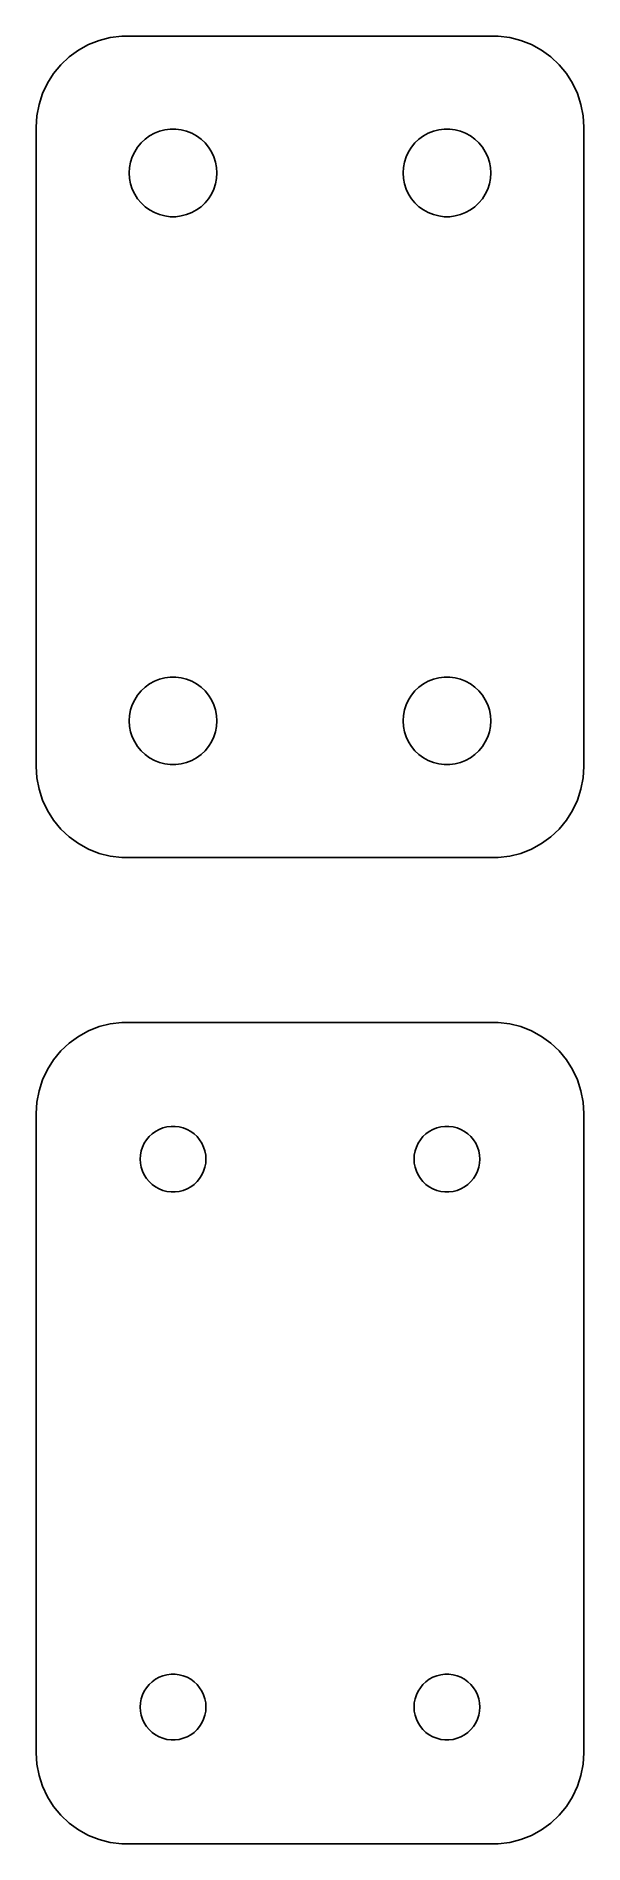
# Model space of a CAD drawing. Header units: metres. Extents: x -15 to 15, y 31.5 to 130.5.
import ezdxf

# ---------------------------------------------------------------- set-up
doc = ezdxf.new("R2010")
doc.units = ezdxf.units.M

msp = doc.modelspace()

# ---------------------------------------------------------------- linework, layer by layer
for p, q in [((-12.6791, 129.722), (-13.1871, 129.353)), ((-12.1289, 130.024), (-12.6791, 129.722)), ((-11.5451, 130.255), (-12.1289, 130.024)), ((-10.9369, 130.411), (-11.5451, 130.255)), ((-10.3139, 130.49), (-10.9369, 130.411)), ((10.3139, 130.49), (-10.3139, 130.49)), ((10.9369, 130.411), (10.3139, 130.49)), ((11.5451, 130.255), (10.9369, 130.411)), ((12.1289, 130.024), (11.5451, 130.255)), ((12.6791, 129.722), (12.1289, 130.024)), ((13.1871, 129.353), (12.6791, 129.722)), ((-13.6448, 128.923), (-14.0451, 128.439)), ((-13.1871, 129.353), (-13.6448, 128.923)), ((13.6448, 128.923), (13.1871, 129.353)), ((14.0451, 128.439), (13.6448, 128.923)), ((-14.3815, 127.909), (-14.6489, 127.341)), ((-14.0451, 128.439), (-14.3815, 127.909)), ((14.3815, 127.909), (14.0451, 128.439)), ((14.6489, 127.341), (14.3815, 127.909)), ((-14.8429, 126.743), (-14.9606, 126.127)), ((-14.6489, 127.341), (-14.8429, 126.743)), ((14.8429, 126.743), (14.6489, 127.341)), ((14.9606, 126.127), (14.8429, 126.743)), ((-14.9606, 126.127), (-15, 125.5)), ((15, 125.5), (14.9606, 126.127)), ((-15, 125.5), (-15, 90.5)), ((-9.24951, 124.643), (-9.02982, 124.849)), ((-9.02982, 124.849), (-8.78598, 125.026)), ((-8.78598, 125.026), (-8.52187, 125.172)), ((-8.52187, 125.172), (-8.24164, 125.283)), ((-8.24164, 125.283), (-7.94971, 125.357)), ((-7.94971, 125.357), (-7.6507, 125.395)), ((-7.6507, 125.395), (-7.34929, 125.395)), ((-7.34929, 125.395), (-7.05028, 125.357)), ((-7.05028, 125.357), (-6.75835, 125.283)), ((-6.75835, 125.283), (-6.47812, 125.172)), ((-6.47812, 125.172), (-6.214, 125.026)), ((-6.214, 125.026), (-5.97017, 124.849)), ((-5.97017, 124.849), (-5.75047, 124.643)), ((5.75047, 124.643), (5.97017, 124.849)), ((5.97017, 124.849), (6.214, 125.026)), ((6.214, 125.026), (6.47812, 125.172)), ((6.47812, 125.172), (6.75835, 125.283)), ((6.75835, 125.283), (7.05028, 125.357)), ((7.05028, 125.357), (7.34929, 125.395)), ((7.34929, 125.395), (7.6507, 125.395)), ((7.6507, 125.395), (7.94971, 125.357)), ((7.94971, 125.357), (8.24164, 125.283)), ((8.24164, 125.283), (8.52187, 125.172)), ((8.52187, 125.172), (8.78598, 125.026)), ((8.78598, 125.026), (9.02982, 124.849)), ((9.02982, 124.849), (9.24951, 124.643)), ((15, 90.5), (15, 125.5)), ((-9.82458, 123.597), (-9.73146, 123.883)), ((-9.73146, 123.883), (-9.60313, 124.156)), ((-9.60313, 124.156), (-9.44164, 124.411)), ((-9.44164, 124.411), (-9.24951, 124.643)), ((-5.75047, 124.643), (-5.55835, 124.411)), ((-5.55835, 124.411), (-5.39685, 124.156)), ((-5.39685, 124.156), (-5.26852, 123.883)), ((-5.26852, 123.883), (-5.1754, 123.597)), ((5.1754, 123.597), (5.26852, 123.883)), ((5.26852, 123.883), (5.39685, 124.156)), ((5.39685, 124.156), (5.55835, 124.411)), ((5.55835, 124.411), (5.75047, 124.643)), ((9.24951, 124.643), (9.44164, 124.411)), ((9.44164, 124.411), (9.60313, 124.156)), ((9.60313, 124.156), (9.73146, 123.883)), ((9.73146, 123.883), (9.82458, 123.597)), ((-9.89999, 123), (-9.88107, 123.301)), ((-9.88107, 122.699), (-9.89999, 123)), ((-9.88107, 123.301), (-9.82458, 123.597)), ((-5.1754, 123.597), (-5.11891, 123.301)), ((-5.11891, 123.301), (-5.09999, 123)), ((-5.09999, 123), (-5.11891, 122.699)), ((5.09999, 123), (5.11891, 123.301)), ((5.11891, 122.699), (5.09999, 123)), ((5.11891, 123.301), (5.1754, 123.597)), ((9.82458, 123.597), (9.88107, 123.301)), ((9.88107, 123.301), (9.89999, 123)), ((9.89999, 123), (9.88107, 122.699)), ((-9.82458, 122.403), (-9.88107, 122.699)), ((-9.73146, 122.117), (-9.82458, 122.403)), ((-9.60313, 121.844), (-9.73146, 122.117)), ((-9.44164, 121.589), (-9.60313, 121.844)), ((-5.39685, 121.844), (-5.55835, 121.589)), ((-5.26852, 122.117), (-5.39685, 121.844)), ((-5.1754, 122.403), (-5.26852, 122.117)), ((-5.11891, 122.699), (-5.1754, 122.403)), ((5.1754, 122.403), (5.11891, 122.699)), ((5.26852, 122.117), (5.1754, 122.403)), ((5.39685, 121.844), (5.26852, 122.117)), ((5.55835, 121.589), (5.39685, 121.844)), ((9.60313, 121.844), (9.44164, 121.589)), ((9.73146, 122.117), (9.60313, 121.844)), ((9.82458, 122.403), (9.73146, 122.117)), ((9.88107, 122.699), (9.82458, 122.403)), ((-9.24951, 121.357), (-9.44164, 121.589)), ((-9.02982, 121.151), (-9.24951, 121.357)), ((-8.78598, 120.974), (-9.02982, 121.151)), ((-8.52187, 120.828), (-8.78598, 120.974)), ((-8.24164, 120.717), (-8.52187, 120.828)), ((-6.47812, 120.828), (-6.75835, 120.717)), ((-6.214, 120.974), (-6.47812, 120.828)), ((-5.97017, 121.151), (-6.214, 120.974)), ((-5.75047, 121.357), (-5.97017, 121.151)), ((-5.55835, 121.589), (-5.75047, 121.357)), ((5.75047, 121.357), (5.55835, 121.589)), ((5.97017, 121.151), (5.75047, 121.357)), ((6.214, 120.974), (5.97017, 121.151)), ((6.47812, 120.828), (6.214, 120.974)), ((6.75835, 120.717), (6.47812, 120.828)), ((8.52187, 120.828), (8.24164, 120.717)), ((8.78598, 120.974), (8.52187, 120.828)), ((9.02982, 121.151), (8.78598, 120.974)), ((9.24951, 121.357), (9.02982, 121.151)), ((9.44164, 121.589), (9.24951, 121.357)), ((-7.94971, 120.643), (-8.24164, 120.717)), ((-7.6507, 120.605), (-7.94971, 120.643)), ((-7.34929, 120.605), (-7.6507, 120.605)), ((-7.05028, 120.643), (-7.34929, 120.605)), ((-6.75835, 120.717), (-7.05028, 120.643)), ((7.05028, 120.643), (6.75835, 120.717)), ((7.34929, 120.605), (7.05028, 120.643)), ((7.6507, 120.605), (7.34929, 120.605)), ((7.94971, 120.643), (7.6507, 120.605)), ((8.24164, 120.717), (7.94971, 120.643)), ((-9.02982, 94.8492), (-8.78598, 95.0264)), ((-8.78598, 95.0264), (-8.52187, 95.1716)), ((-8.52187, 95.1716), (-8.24164, 95.2825)), ((-8.24164, 95.2825), (-7.94971, 95.3575)), ((-7.94971, 95.3575), (-7.6507, 95.3953)), ((-7.6507, 95.3953), (-7.34929, 95.3953)), ((-7.34929, 95.3953), (-7.05028, 95.3575)), ((-7.05028, 95.3575), (-6.75835, 95.2825)), ((-6.75835, 95.2825), (-6.47812, 95.1716)), ((-6.47812, 95.1716), (-6.214, 95.0264)), ((-6.214, 95.0264), (-5.97017, 94.8492)), ((5.97017, 94.8492), (6.214, 95.0264)), ((6.214, 95.0264), (6.47812, 95.1716)), ((6.47812, 95.1716), (6.75835, 95.2825)), ((6.75835, 95.2825), (7.05028, 95.3575)), ((7.05028, 95.3575), (7.34929, 95.3953)), ((7.34929, 95.3953), (7.6507, 95.3953)), ((7.6507, 95.3953), (7.94971, 95.3575)), ((7.94971, 95.3575), (8.24164, 95.2825)), ((8.24164, 95.2825), (8.52187, 95.1716)), ((8.52187, 95.1716), (8.78598, 95.0264)), ((8.78598, 95.0264), (9.02982, 94.8492)), ((-9.73146, 93.8835), (-9.60313, 94.1562)), ((-9.60313, 94.1562), (-9.44164, 94.4107)), ((-9.44164, 94.4107), (-9.24951, 94.6429)), ((-9.24951, 94.6429), (-9.02982, 94.8492)), ((-5.97017, 94.8492), (-5.75047, 94.6429)), ((-5.75047, 94.6429), (-5.55835, 94.4107)), ((-5.55835, 94.4107), (-5.39685, 94.1562)), ((-5.39685, 94.1562), (-5.26852, 93.8835)), ((5.26852, 93.8835), (5.39685, 94.1562)), ((5.39685, 94.1562), (5.55835, 94.4107)), ((5.55835, 94.4107), (5.75047, 94.6429)), ((5.75047, 94.6429), (5.97017, 94.8492)), ((9.02982, 94.8492), (9.24951, 94.6429)), ((9.24951, 94.6429), (9.44164, 94.4107)), ((9.44164, 94.4107), (9.60313, 94.1562)), ((9.60313, 94.1562), (9.73146, 93.8835)), ((-9.89999, 93), (-9.88107, 93.3008)), ((-9.88107, 93.3008), (-9.82458, 93.5969)), ((-9.82458, 93.5969), (-9.73146, 93.8835)), ((-5.26852, 93.8835), (-5.1754, 93.5969)), ((-5.1754, 93.5969), (-5.11891, 93.3008)), ((-5.11891, 93.3008), (-5.09999, 93)), ((5.09999, 93), (5.11891, 93.3008)), ((5.11891, 93.3008), (5.1754, 93.5969)), ((5.1754, 93.5969), (5.26852, 93.8835)), ((9.73146, 93.8835), (9.82458, 93.5969)), ((9.82458, 93.5969), (9.88107, 93.3008)), ((9.88107, 93.3008), (9.89999, 93)), ((-9.88107, 92.6992), (-9.89999, 93)), ((-9.82458, 92.4032), (-9.88107, 92.6992)), ((-9.73146, 92.1165), (-9.82458, 92.4032)), ((-9.60313, 91.8438), (-9.73146, 92.1165)), ((-5.26852, 92.1165), (-5.39685, 91.8438)), ((-5.1754, 92.4032), (-5.26852, 92.1165)), ((-5.11891, 92.6992), (-5.1754, 92.4032)), ((-5.09999, 93), (-5.11891, 92.6992)), ((5.11891, 92.6992), (5.09999, 93)), ((5.1754, 92.4032), (5.11891, 92.6992)), ((5.26852, 92.1165), (5.1754, 92.4032)), ((5.39685, 91.8438), (5.26852, 92.1165)), ((9.73146, 92.1165), (9.60313, 91.8438)), ((9.82458, 92.4032), (9.73146, 92.1165)), ((9.88107, 92.6992), (9.82458, 92.4032)), ((9.89999, 93), (9.88107, 92.6992)), ((-9.44164, 91.5893), (-9.60313, 91.8438)), ((-9.24951, 91.3571), (-9.44164, 91.5893)), ((-9.02982, 91.1508), (-9.24951, 91.3571)), ((-8.78598, 90.9736), (-9.02982, 91.1508)), ((-5.97017, 91.1508), (-6.214, 90.9736)), ((-5.75047, 91.3571), (-5.97017, 91.1508)), ((-5.55835, 91.5893), (-5.75047, 91.3571)), ((-5.39685, 91.8438), (-5.55835, 91.5893)), ((5.55835, 91.5893), (5.39685, 91.8438)), ((5.75047, 91.3571), (5.55835, 91.5893)), ((5.97017, 91.1508), (5.75047, 91.3571)), ((6.214, 90.9736), (5.97017, 91.1508)), ((9.02982, 91.1508), (8.78598, 90.9736)), ((9.24951, 91.3571), (9.02982, 91.1508)), ((9.44164, 91.5893), (9.24951, 91.3571)), ((9.60313, 91.8438), (9.44164, 91.5893)), ((-15, 90.5), (-14.9606, 89.8733)), ((-8.52187, 90.8284), (-8.78598, 90.9736)), ((-8.24164, 90.7175), (-8.52187, 90.8284)), ((-7.94971, 90.6425), (-8.24164, 90.7175)), ((-7.6507, 90.6047), (-7.94971, 90.6425)), ((-7.34929, 90.6047), (-7.6507, 90.6047)), ((-7.05028, 90.6425), (-7.34929, 90.6047)), ((-6.75835, 90.7175), (-7.05028, 90.6425)), ((-6.47812, 90.8284), (-6.75835, 90.7175)), ((-6.214, 90.9736), (-6.47812, 90.8284)), ((6.47812, 90.8284), (6.214, 90.9736)), ((6.75835, 90.7175), (6.47812, 90.8284)), ((7.05028, 90.6425), (6.75835, 90.7175)), ((7.34929, 90.6047), (7.05028, 90.6425)), ((7.6507, 90.6047), (7.34929, 90.6047)), ((7.94971, 90.6425), (7.6507, 90.6047)), ((8.24164, 90.7175), (7.94971, 90.6425)), ((8.52187, 90.8284), (8.24164, 90.7175)), ((8.78598, 90.9736), (8.52187, 90.8284)), ((14.9606, 89.8733), (15, 90.5)), ((-14.9606, 89.8733), (-14.8429, 89.2566)), ((-14.8429, 89.2566), (-14.6489, 88.6594)), ((14.6489, 88.6594), (14.8429, 89.2566)), ((14.8429, 89.2566), (14.9606, 89.8733)), ((-14.6489, 88.6594), (-14.3815, 88.0912)), ((14.3815, 88.0912), (14.6489, 88.6594)), ((-14.3815, 88.0912), (-14.0451, 87.5611)), ((-14.0451, 87.5611), (-13.6448, 87.0773)), ((13.6448, 87.0773), (14.0451, 87.5611)), ((14.0451, 87.5611), (14.3815, 88.0912)), ((-13.6448, 87.0773), (-13.1871, 86.6474)), ((-13.1871, 86.6474), (-12.6791, 86.2784)), ((-12.6791, 86.2784), (-12.1289, 85.9759)), ((12.1289, 85.9759), (12.6791, 86.2784)), ((12.6791, 86.2784), (13.1871, 86.6474)), ((13.1871, 86.6474), (13.6448, 87.0773)), ((-12.1289, 85.9759), (-11.5451, 85.7447)), ((-11.5451, 85.7447), (-10.9369, 85.5886)), ((-10.9369, 85.5886), (-10.3139, 85.5099)), ((-10.3139, 85.5099), (10.3139, 85.5099)), ((10.3139, 85.5099), (10.9369, 85.5886)), ((10.9369, 85.5886), (11.5451, 85.7447)), ((11.5451, 85.7447), (12.1289, 85.9759)), ((-11.5451, 76.2553), (-12.1289, 76.0241)), ((-10.9369, 76.4114), (-11.5451, 76.2553)), ((-10.3139, 76.4901), (-10.9369, 76.4114)), ((10.3139, 76.4901), (-10.3139, 76.4901)), ((10.9369, 76.4114), (10.3139, 76.4901)), ((11.5451, 76.2553), (10.9369, 76.4114)), ((12.1289, 76.0241), (11.5451, 76.2553)), ((-13.1871, 75.3526), (-13.6448, 74.9227)), ((-12.6791, 75.7216), (-13.1871, 75.3526)), ((-12.1289, 76.0241), (-12.6791, 75.7216)), ((12.6791, 75.7216), (12.1289, 76.0241)), ((13.1871, 75.3526), (12.6791, 75.7216)), ((13.6448, 74.9227), (13.1871, 75.3526)), ((-14.0451, 74.4389), (-14.3815, 73.9088)), ((-13.6448, 74.9227), (-14.0451, 74.4389)), ((14.0451, 74.4389), (13.6448, 74.9227)), ((14.3815, 73.9088), (14.0451, 74.4389)), ((-14.6489, 73.3406), (-14.8429, 72.7434)), ((-14.3815, 73.9088), (-14.6489, 73.3406)), ((14.6489, 73.3406), (14.3815, 73.9088)), ((14.8429, 72.7434), (14.6489, 73.3406)), ((-14.8429, 72.7434), (-14.9606, 72.1267)), ((14.9606, 72.1267), (14.8429, 72.7434)), ((-14.9606, 72.1267), (-15, 71.5)), ((-15, 71.5), (-15, 36.5)), ((15, 71.5), (14.9606, 72.1267)), ((15, 36.5), (15, 71.5)), ((-8.81213, 70.2322), (-8.64735, 70.3869)), ((-8.64735, 70.3869), (-8.46448, 70.5198)), ((-8.46448, 70.5198), (-8.26639, 70.6287)), ((-8.26639, 70.6287), (-8.05623, 70.7119)), ((-8.05623, 70.7119), (-7.83728, 70.7681)), ((-7.83728, 70.7681), (-7.61302, 70.7964)), ((-7.61302, 70.7964), (-7.38696, 70.7964)), ((-7.38696, 70.7964), (-7.1627, 70.7681)), ((-7.1627, 70.7681), (-6.94376, 70.7119)), ((-6.94376, 70.7119), (-6.7336, 70.6287)), ((-6.7336, 70.6287), (-6.53551, 70.5198)), ((-6.53551, 70.5198), (-6.35263, 70.3869)), ((-6.35263, 70.3869), (-6.18785, 70.2322)), ((6.18785, 70.2322), (6.35263, 70.3869)), ((6.35263, 70.3869), (6.53551, 70.5198)), ((6.53551, 70.5198), (6.7336, 70.6287)), ((6.7336, 70.6287), (6.94376, 70.7119)), ((6.94376, 70.7119), (7.1627, 70.7681)), ((7.1627, 70.7681), (7.38696, 70.7964)), ((7.38696, 70.7964), (7.61302, 70.7964)), ((7.61302, 70.7964), (7.83728, 70.7681)), ((7.83728, 70.7681), (8.05623, 70.7119)), ((8.05623, 70.7119), (8.26639, 70.6287)), ((8.26639, 70.6287), (8.46448, 70.5198)), ((8.46448, 70.5198), (8.64735, 70.3869)), ((8.64735, 70.3869), (8.81213, 70.2322)), ((-9.2858, 69.2256), (-9.24344, 69.4476)), ((-9.24344, 69.4476), (-9.17358, 69.6626)), ((-9.17358, 69.6626), (-9.07735, 69.8671)), ((-9.07735, 69.8671), (-8.95622, 70.058)), ((-8.95622, 70.058), (-8.81213, 70.2322)), ((-6.18785, 70.2322), (-6.04376, 70.058)), ((-6.04376, 70.058), (-5.92264, 69.8671)), ((-5.92264, 69.8671), (-5.8264, 69.6626)), ((-5.8264, 69.6626), (-5.75655, 69.4476)), ((-5.75655, 69.4476), (-5.71419, 69.2256)), ((5.71419, 69.2256), (5.75655, 69.4476)), ((5.75655, 69.4476), (5.8264, 69.6626)), ((5.8264, 69.6626), (5.92264, 69.8671)), ((5.92264, 69.8671), (6.04376, 70.058)), ((6.04376, 70.058), (6.18785, 70.2322)), ((8.81213, 70.2322), (8.95622, 70.058)), ((8.95622, 70.058), (9.07735, 69.8671)), ((9.07735, 69.8671), (9.17358, 69.6626)), ((9.17358, 69.6626), (9.24344, 69.4476)), ((9.24344, 69.4476), (9.2858, 69.2256)), ((-9.29999, 69), (-9.2858, 69.2256)), ((-9.2858, 68.7744), (-9.29999, 69)), ((-9.24344, 68.5524), (-9.2858, 68.7744)), ((-9.17358, 68.3374), (-9.24344, 68.5524)), ((-9.07735, 68.1328), (-9.17358, 68.3374)), ((-5.8264, 68.3374), (-5.92264, 68.1328)), ((-5.75655, 68.5524), (-5.8264, 68.3374)), ((-5.71419, 68.7744), (-5.75655, 68.5524)), ((-5.71419, 69.2256), (-5.7, 69)), ((-5.7, 69), (-5.71419, 68.7744)), ((5.7, 69), (5.71419, 69.2256)), ((5.71419, 68.7744), (5.7, 69)), ((5.75655, 68.5524), (5.71419, 68.7744)), ((5.8264, 68.3374), (5.75655, 68.5524)), ((5.92264, 68.1328), (5.8264, 68.3374)), ((9.17358, 68.3374), (9.07735, 68.1328)), ((9.24344, 68.5524), (9.17358, 68.3374)), ((9.2858, 68.7744), (9.24344, 68.5524)), ((9.2858, 69.2256), (9.29999, 69)), ((9.29999, 69), (9.2858, 68.7744)), ((-8.95622, 67.942), (-9.07735, 68.1328)), ((-8.81213, 67.7678), (-8.95622, 67.942)), ((-8.64735, 67.6131), (-8.81213, 67.7678)), ((-8.46448, 67.4802), (-8.64735, 67.6131)), ((-8.26639, 67.3713), (-8.46448, 67.4802)), ((-8.05623, 67.2881), (-8.26639, 67.3713)), ((-6.7336, 67.3713), (-6.94376, 67.2881)), ((-6.53551, 67.4802), (-6.7336, 67.3713)), ((-6.35263, 67.6131), (-6.53551, 67.4802)), ((-6.18785, 67.7678), (-6.35263, 67.6131)), ((-6.04376, 67.942), (-6.18785, 67.7678)), ((-5.92264, 68.1328), (-6.04376, 67.942)), ((6.04376, 67.942), (5.92264, 68.1328)), ((6.18785, 67.7678), (6.04376, 67.942)), ((6.35263, 67.6131), (6.18785, 67.7678)), ((6.53551, 67.4802), (6.35263, 67.6131)), ((6.7336, 67.3713), (6.53551, 67.4802)), ((6.94376, 67.2881), (6.7336, 67.3713)), ((8.26639, 67.3713), (8.05623, 67.2881)), ((8.46448, 67.4802), (8.26639, 67.3713)), ((8.64735, 67.6131), (8.46448, 67.4802)), ((8.81213, 67.7678), (8.64735, 67.6131)), ((8.95622, 67.942), (8.81213, 67.7678)), ((9.07735, 68.1328), (8.95622, 67.942)), ((-7.83728, 67.2319), (-8.05623, 67.2881)), ((-7.61302, 67.2036), (-7.83728, 67.2319)), ((-7.38696, 67.2036), (-7.61302, 67.2036)), ((-7.1627, 67.2319), (-7.38696, 67.2036)), ((-6.94376, 67.2881), (-7.1627, 67.2319)), ((7.1627, 67.2319), (6.94376, 67.2881)), ((7.38696, 67.2036), (7.1627, 67.2319)), ((7.61302, 67.2036), (7.38696, 67.2036)), ((7.83728, 67.2319), (7.61302, 67.2036)), ((8.05623, 67.2881), (7.83728, 67.2319)), ((-8.46448, 40.5198), (-8.26639, 40.6287)), ((-8.26639, 40.6287), (-8.05623, 40.7119)), ((-8.05623, 40.7119), (-7.83728, 40.7681)), ((-7.83728, 40.7681), (-7.61302, 40.7964)), ((-7.61302, 40.7964), (-7.38696, 40.7964)), ((-7.38696, 40.7964), (-7.1627, 40.7681)), ((-7.1627, 40.7681), (-6.94376, 40.7119)), ((-6.94376, 40.7119), (-6.7336, 40.6287)), ((-6.7336, 40.6287), (-6.53551, 40.5198)), ((6.53551, 40.5198), (6.7336, 40.6287)), ((6.7336, 40.6287), (6.94376, 40.7119)), ((6.94376, 40.7119), (7.1627, 40.7681)), ((7.1627, 40.7681), (7.38696, 40.7964)), ((7.38696, 40.7964), (7.61302, 40.7964)), ((7.61302, 40.7964), (7.83728, 40.7681)), ((7.83728, 40.7681), (8.05623, 40.7119)), ((8.05623, 40.7119), (8.26639, 40.6287)), ((8.26639, 40.6287), (8.46448, 40.5198)), ((-9.24344, 39.4476), (-9.17358, 39.6626)), ((-9.17358, 39.6626), (-9.07735, 39.8672)), ((-9.07735, 39.8672), (-8.95622, 40.058)), ((-8.95622, 40.058), (-8.81213, 40.2322)), ((-8.81213, 40.2322), (-8.64735, 40.3869)), ((-8.64735, 40.3869), (-8.46448, 40.5198)), ((-6.53551, 40.5198), (-6.35263, 40.3869)), ((-6.35263, 40.3869), (-6.18785, 40.2322)), ((-6.18785, 40.2322), (-6.04376, 40.058)), ((-6.04376, 40.058), (-5.92264, 39.8672)), ((-5.92264, 39.8672), (-5.8264, 39.6626)), ((-5.8264, 39.6626), (-5.75655, 39.4476)), ((5.75655, 39.4476), (5.8264, 39.6626)), ((5.8264, 39.6626), (5.92264, 39.8672)), ((5.92264, 39.8672), (6.04376, 40.058)), ((6.04376, 40.058), (6.18785, 40.2322)), ((6.18785, 40.2322), (6.35263, 40.3869)), ((6.35263, 40.3869), (6.53551, 40.5198)), ((8.46448, 40.5198), (8.64735, 40.3869)), ((8.64735, 40.3869), (8.81213, 40.2322)), ((8.81213, 40.2322), (8.95622, 40.058)), ((8.95622, 40.058), (9.07735, 39.8672)), ((9.07735, 39.8672), (9.17358, 39.6626)), ((9.17358, 39.6626), (9.24344, 39.4476)), ((-9.29999, 39), (-9.2858, 39.2256)), ((-9.2858, 38.7744), (-9.29999, 39)), ((-9.2858, 39.2256), (-9.24344, 39.4476)), ((-9.24344, 38.5524), (-9.2858, 38.7744)), ((-5.75655, 39.4476), (-5.71419, 39.2256)), ((-5.71419, 38.7744), (-5.75655, 38.5524)), ((-5.71419, 39.2256), (-5.7, 39)), ((-5.7, 39), (-5.71419, 38.7744)), ((5.7, 39), (5.71419, 39.2256)), ((5.71419, 38.7744), (5.7, 39)), ((5.71419, 39.2256), (5.75655, 39.4476)), ((5.75655, 38.5524), (5.71419, 38.7744)), ((9.24344, 39.4476), (9.2858, 39.2256)), ((9.2858, 38.7744), (9.24344, 38.5524)), ((9.2858, 39.2256), (9.29999, 39)), ((9.29999, 39), (9.2858, 38.7744)), ((-9.17358, 38.3374), (-9.24344, 38.5524)), ((-9.07735, 38.1329), (-9.17358, 38.3374)), ((-8.95622, 37.942), (-9.07735, 38.1329)), ((-8.81213, 37.7678), (-8.95622, 37.942)), ((-8.64735, 37.6131), (-8.81213, 37.7678)), ((-8.46448, 37.4802), (-8.64735, 37.6131)), ((-6.35263, 37.6131), (-6.53551, 37.4802)), ((-6.18785, 37.7678), (-6.35263, 37.6131)), ((-6.04376, 37.942), (-6.18785, 37.7678)), ((-5.92264, 38.1329), (-6.04376, 37.942)), ((-5.8264, 38.3374), (-5.92264, 38.1329)), ((-5.75655, 38.5524), (-5.8264, 38.3374)), ((5.8264, 38.3374), (5.75655, 38.5524)), ((5.92264, 38.1329), (5.8264, 38.3374)), ((6.04376, 37.942), (5.92264, 38.1329)), ((6.18785, 37.7678), (6.04376, 37.942)), ((6.35263, 37.6131), (6.18785, 37.7678)), ((6.53551, 37.4802), (6.35263, 37.6131)), ((8.64735, 37.6131), (8.46448, 37.4802)), ((8.81213, 37.7678), (8.64735, 37.6131)), ((8.95622, 37.942), (8.81213, 37.7678)), ((9.07735, 38.1329), (8.95622, 37.942)), ((9.17358, 38.3374), (9.07735, 38.1329)), ((9.24344, 38.5524), (9.17358, 38.3374)), ((-8.26639, 37.3713), (-8.46448, 37.4802)), ((-8.05623, 37.2881), (-8.26639, 37.3713)), ((-7.83728, 37.2319), (-8.05623, 37.2881)), ((-7.61302, 37.2036), (-7.83728, 37.2319)), ((-7.38696, 37.2036), (-7.61302, 37.2036)), ((-7.1627, 37.2319), (-7.38696, 37.2036)), ((-6.94376, 37.2881), (-7.1627, 37.2319)), ((-6.7336, 37.3713), (-6.94376, 37.2881)), ((-6.53551, 37.4802), (-6.7336, 37.3713)), ((6.7336, 37.3713), (6.53551, 37.4802)), ((6.94376, 37.2881), (6.7336, 37.3713)), ((7.1627, 37.2319), (6.94376, 37.2881)), ((7.38696, 37.2036), (7.1627, 37.2319)), ((7.61302, 37.2036), (7.38696, 37.2036)), ((7.83728, 37.2319), (7.61302, 37.2036)), ((8.05623, 37.2881), (7.83728, 37.2319)), ((8.26639, 37.3713), (8.05623, 37.2881)), ((8.46448, 37.4802), (8.26639, 37.3713)), ((-15, 36.5), (-14.9606, 35.8733)), ((-14.9606, 35.8733), (-14.8429, 35.2566)), ((14.8429, 35.2566), (14.9606, 35.8733)), ((14.9606, 35.8733), (15, 36.5)), ((-14.8429, 35.2566), (-14.6489, 34.6594)), ((-14.6489, 34.6594), (-14.3815, 34.0912)), ((14.3815, 34.0912), (14.6489, 34.6594)), ((14.6489, 34.6594), (14.8429, 35.2566)), ((-14.3815, 34.0912), (-14.0451, 33.5611)), ((14.0451, 33.5611), (14.3815, 34.0912)), ((-14.0451, 33.5611), (-13.6448, 33.0773)), ((-13.6448, 33.0773), (-13.1871, 32.6474)), ((13.1871, 32.6474), (13.6448, 33.0773)), ((13.6448, 33.0773), (14.0451, 33.5611)), ((-13.1871, 32.6474), (-12.6791, 32.2784)), ((-12.6791, 32.2784), (-12.1289, 31.9759)), ((-12.1289, 31.9759), (-11.5451, 31.7447)), ((-11.5451, 31.7447), (-10.9369, 31.5886)), ((10.9369, 31.5886), (11.5451, 31.7447)), ((11.5451, 31.7447), (12.1289, 31.9759)), ((12.1289, 31.9759), (12.6791, 32.2784)), ((12.6791, 32.2784), (13.1871, 32.6474)), ((-10.9369, 31.5886), (-10.3139, 31.5099)), ((-10.3139, 31.5099), (10.3139, 31.5099)), ((10.3139, 31.5099), (10.9369, 31.5886))]:
    msp.add_line(p, q)

doc.saveas('drawing.dxf')
